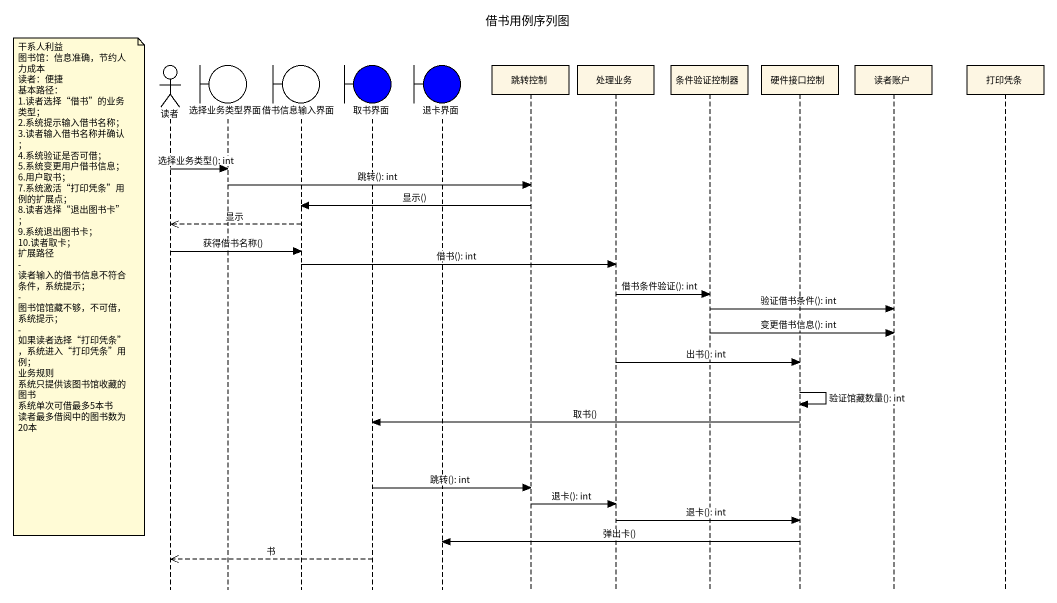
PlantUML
@startuml
title 借书用例序列图
hide footbox
actor 读者
boundary 选择业务类型界面
boundary 借书信息输入界面
boundary 取书界面 #0000FF
boundary 退卡界面 #0000FF
participant 跳转控制
participant 处理业务
participant 条件验证控制器
participant 硬件接口控制
participant 读者账户
participant 打印凭条

读者 -> 选择业务类型界面 : 选择业务类型(): int
选择业务类型界面 -> 跳转控制 : 跳转(): int
跳转控制 -> 借书信息输入界面 : 显示()
借书信息输入界面 -->> 读者 : 显示
读者 -> 借书信息输入界面 : 获得借书名称()
借书信息输入界面 -> 处理业务 : 借书(): int
note left of 读者
  干系人利益
  图书馆：信息准确，节约人力成本
  读者：便捷
  基本路径：
  1.读者选择“借书”的业务类型；
  2.系统提示输入借书名称；
  3.读者输入借书名称并确认；
  4.系统验证是否可借；
  5.系统变更用户借书信息；
  6.用户取书；
  7.系统激活“打印凭条”用例的扩展点；
  8.读者选择“退出图书卡”；
  9.系统退出图书卡；
  10.读者取卡；
  扩展路径
  - 读者输入的借书信息不符合条件，系统提示；
  - 图书馆馆藏不够，不可借，系统提示；
  - 如果读者选择“打印凭条”，系统进入“打印凭条”用例；
  业务规则
  系统只提供该图书馆收藏的图书
  系统单次可借最多5本书
  读者最多借阅中的图书数为20本
end note
处理业务 -> 条件验证控制器 : 借书条件验证(): int
条件验证控制器 -> 读者账户 : 验证借书条件(): int
条件验证控制器 -> 读者账户 : 变更借书信息(): int
处理业务 -> 硬件接口控制 : 出书(): int
硬件接口控制 -> 硬件接口控制 : 验证馆藏数量(): int
硬件接口控制 -> 取书界面 : 取书()
取书界面 -> 跳转控制 : 跳转(): int
跳转控制 -> 处理业务 : 退卡(): int
处理业务 -> 硬件接口控制 : 退卡(): int
硬件接口控制 -> 退卡界面 : 弹出卡()
取书界面 -->> 读者 : 书
@enduml
